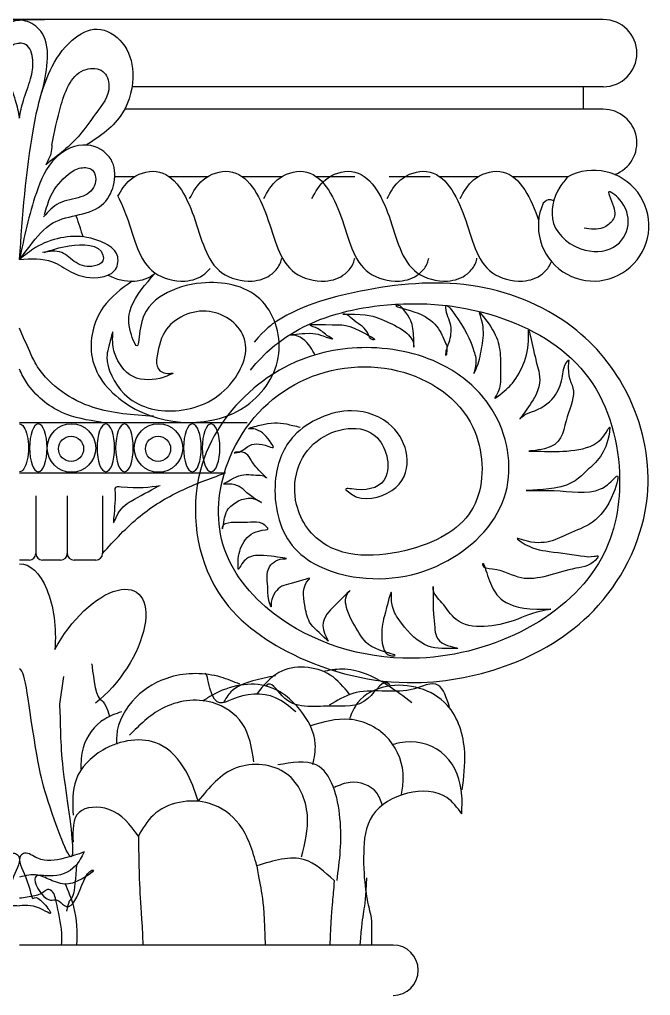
# Model space of a CAD drawing. Extents: x 15151 to 53333, y -36484 to -6005.
# Drawn here: x 32416.6 to 32610.8, y -7452.4 to -7152.2 of the extents above; entities that cross this region are included whole.
import ezdxf

# ---------------------------------------------------------------- set-up
doc = ezdxf.new("R2010")
doc.units = 0
doc.header["$MEASUREMENT"] = 0
for name, color, linetype in [('3', 3, 'CONTINUOUS'), ('4', 4, 'CONTINUOUS'), ('7', 7, 'CONTINUOUS')]:
    doc.layers.add(name, color=color, linetype=linetype)

# ---------------------------------------------------------------- blocks, each defined once
blk = doc.blocks.new('A$C69A366BC')
at = {"layer": '3'}
for p, q in [((1003.17, 2979.3), (858.09, 2979.3)), ((1003.17, 2972.4), (855.79, 2972.4)), ((852.78, 2951.7), (858.92, 2951.7)), ((869.48, 2951.7), (881.41, 2951.7)), ((891.97, 2951.7), (904.23, 2951.7)), ((914.79, 2951.7), (926.72, 2951.7)), ((937.28, 2951.7), (949.86, 2951.7)), ((952.75, 2951.7), (964.69, 2951.7)), ((975.25, 2951.7), (992.43, 2951.7)), ((893.52, 2875.88), (823.43, 2875.88)), ((913.58, 2868.91), (913.32, 2868.91)), ((886.81, 2860.39), (823.43, 2860.39)), ((828.46, 2853.41), (828.46, 2835.75)), ((838.15, 2853.41), (838.15, 2835.75)), ((849, 2853.41), (849, 2835.75)), ((826.39, 2833.68), (823.43, 2833.68)), ((836.08, 2833.68), (830.53, 2833.68)), ((846.93, 2833.68), (840.22, 2833.68)), ((836.94, 2797.84), (835.71, 2789.4)), ((938.43, 2715.26), (823.43, 2715.26))]:
    blk.add_line(p, q, dxfattribs=at)
for centre, radius in [((839.43, 2868.17), 7.46), ((866.22, 2868.17), 7.46), ((839.31, 2867.93), 3.87), ((866.09, 2867.93), 3.87)]:
    blk.add_circle(centre, radius, dxfattribs=at)
for centre, start, end in [((826.39, 2835.75), 270, 0), ((830.53, 2835.75), 180, 270), ((836.08, 2835.75), 270, 0), ((840.22, 2835.75), 180, 270), ((846.93, 2835.75), 270, 0)]:
    blk.add_arc(centre, 2.07, start, end, dxfattribs=at)
at = {"layer": '3', "extrusion": (0, 0, -1)}
for centre, major_axis, ratio, start_param, end_param in [((823.47, 2868.22), (0, 7.36), 0.368687, -0.014828, 3.156421), ((829.22, 2868.22), (0, 7.36), 0.368687, 3.141593, 9.424778), ((850.01, 2868.22), (0, 7.36), 0.368687, 3.141593, 9.424778), ((855.75, 2868.22), (0, 7.36), 0.368687, 3.141593, 9.424778), ((876.67, 2868.22), (0, 7.36), 0.368687, 3.141593, 9.424778), ((882.42, 2868.22), (0, 7.36), 0.368687, 3.141593, 9.424778), ((823.56, 2809.77), (0, 22.8), 0.478604, -0.012114, 1.729108), ((846.43, 2805.06), (13.15, 18.63), 0.478604, 4.442968, 8.424495)]:
    blk.add_ellipse(centre, major_axis=major_axis, ratio=ratio, start_param=start_param, end_param=end_param, dxfattribs=at)
at = {"layer": '3'}
for points, knots in [([(816.48, 2977.64), (815.79, 2980.66), (814.45, 2986.6), (814.97, 2995.37), (819.75, 2999.24), (822.58, 2999.78), (823.43, 2999.83)], [0, 0, 0, 0, 13.614234, 26.772806, 35.013174, 38.496497, 38.496497, 38.496497, 38.496497]), ([(830.38, 2977.64), (831.06, 2980.66), (832.4, 2986.6), (831.89, 2995.37), (827.1, 2999.24), (824.28, 2999.78), (823.43, 2999.83)], [0, 0, 0, 0, 13.614234, 26.772806, 35.013174, 38.496497, 38.496497, 38.496497, 38.496497]), ([(823.43, 2926.18), (824.39, 2939.58), (825.79, 2959.16), (831.08, 2982.5), (838.15, 2993.4), (847.48, 2998.78), (856.32, 2993.15), (859.43, 2982.71), (856.01, 2969.6), (848.39, 2964.08), (843.95, 2961.38)], [0, 0, 0, 0, 58.517708, 85.557554, 102.400352, 114.600489, 127.353508, 141.365772, 159.992517, 181.778585, 181.778585, 181.778585, 181.778585]), ([(823.5, 2969.66), (823.13, 2971.48), (822.29, 2975.61), (819.85, 2981.36), (818.9, 2987.14), (820.27, 2992.26), (822.77, 2992.72), (823.43, 2992.7)], [0, 0, 0, 0, 8.07962, 18.320953, 26.69946, 34.358167, 37.045773, 37.045773, 37.045773, 37.045773]), ([(823.35, 2969.66), (823.72, 2971.48), (824.57, 2975.61), (827, 2981.36), (827.96, 2987.14), (826.58, 2992.26), (824.09, 2992.72), (823.43, 2992.7)], [0, 0, 0, 0, 8.07962, 18.320953, 26.69946, 34.358167, 37.045773, 37.045773, 37.045773, 37.045773]), ([(833.41, 2961.36), (834.19, 2965.38), (835.79, 2973.57), (840.31, 2985.36), (849.67, 2984.98), (852.17, 2977.64), (846.92, 2971.35), (841.19, 2962.7), (835.27, 2958.18), (831.49, 2955.3)], [0, 0, 0, 0, 8.332699, 16.998662, 20.357809, 23.529069, 29.768374, 34.974178, 44.123614, 44.123614, 44.123614, 44.123614]), ([(823.43, 2926.18), (824.87, 2933.04), (827.16, 2943.94), (832.99, 2957.89), (843.68, 2963.1), (854.79, 2956.79), (850.95, 2939.04), (834.47, 2940.48), (827.61, 2931.57), (824.51, 2927.58), (823.43, 2926.18)], [0, 0, 0, 0, 13.78767, 21.897372, 28.628021, 34.236389, 43.100743, 54.048389, 60.52778, 64.007579, 64.007579, 64.007579, 64.007579]), ([(833.41, 2961.36), (833.35, 2960.48), (833.2, 2958.32), (832.13, 2956.42), (831.49, 2955.3)], [0, 0, 0, 0, 1.701076, 4.193861, 4.193861, 4.193861, 4.193861]), ([(831.17, 2939.97), (831.7, 2941.93), (832.97, 2946.69), (837.2, 2951.79), (841.88, 2954.7), (846.93, 2954.29), (847.27, 2948.06), (841.98, 2944.66), (835.45, 2944.38), (832.33, 2940.96), (830.85, 2939.33)], [0, 0, 0, 0, 3.950214, 9.576522, 12.371147, 14.700326, 17.850675, 21.397332, 25.947043, 30.080987, 30.080987, 30.080987, 30.080987]), ([(853.71, 2945.61), (854.75, 2947.49), (857.3, 2951.75), (869.6, 2955.76), (878.53, 2938.74), (881.31, 2922.34), (894.07, 2918.64), (900.29, 2920.66), (902.28, 2922.83), (902.79, 2923.4)], [1.151597, 1.151597, 1.151597, 1.151597, 10.322667, 22.546179, 48.652268, 76.752818, 90.762128, 100.191215, 103.483055, 103.483055, 103.483055, 103.483055]), ([(875.82, 2944.91), (876.97, 2947.02), (879.49, 2951.65), (892.09, 2955.76), (901.03, 2938.74), (903.8, 2922.34), (916.56, 2918.64), (922.79, 2920.66), (924.77, 2922.83), (925.29, 2923.4)], [0, 0, 0, 0, 4.6452, 10.145781, 21.89352, 34.538768, 40.842958, 45.086047, 46.567375, 46.567375, 46.567375, 46.567375]), ([(898.64, 2944.91), (899.79, 2947.02), (902.31, 2951.65), (914.9, 2955.76), (923.84, 2938.74), (926.62, 2922.34), (939.38, 2918.64), (945.6, 2920.66), (947.59, 2922.83), (948.1, 2923.4)], [0, 0, 0, 0, 4.6452, 10.145781, 21.89352, 34.538768, 40.842958, 45.086047, 46.567375, 46.567375, 46.567375, 46.567375]), ([(913.46, 2944.91), (914.62, 2947.02), (917.14, 2951.65), (929.73, 2955.76), (938.67, 2938.74), (941.44, 2922.34), (954.21, 2918.64), (960.43, 2920.66), (962.41, 2922.83), (962.93, 2923.4)], [0, 0, 0, 0, 4.6452, 10.145781, 21.89352, 34.538768, 40.842958, 45.086047, 46.567375, 46.567375, 46.567375, 46.567375]), ([(936.6, 2944.91), (937.75, 2947.02), (940.27, 2951.65), (952.87, 2955.76), (961.81, 2938.74), (964.58, 2922.34), (977.34, 2918.64), (983.57, 2920.66), (985.55, 2922.83), (986.06, 2923.4)], [0, 0, 0, 0, 4.6452, 10.145781, 21.89352, 34.538768, 40.842958, 45.086047, 46.567375, 46.567375, 46.567375, 46.567375]), ([(959.09, 2944.91), (960.25, 2947.02), (962.77, 2951.65), (975.36, 2955.76), (980.74, 2945.53), (983.13, 2938.65), (983.27, 2938.26)], [0, 0, 0, 0, 10.322667, 22.546179, 48.652268, 50.259503, 50.259503, 50.259503, 50.259503]), ([(992.31, 2951.64), (991.43, 2950.63), (988.07, 2946.78), (985.65, 2936), (996.27, 2927.75), (1007.79, 2928.86), (1012.22, 2937.87), (1009.13, 2944.22), (1006.29, 2946.46), (1003.91, 2947.7), (1007.17, 2941.85), (1006.61, 2938.26), (1002.54, 2935.01), (999.27, 2935.51), (997.28, 2935.81)], [0, 0, 0, 0, 2.650213, 10.037242, 18.32745, 24.80403, 29.997701, 35.230628, 37.045294, 37.199014, 40.232254, 42.988158, 45.435716, 49.217776, 49.217776, 49.217776, 49.217776]), ([(853.71, 2945.61), (854.75, 2943.68), (858.56, 2934.5), (860.61, 2922.34), (873.38, 2918.64), (879.6, 2920.66), (881.58, 2922.83), (882.1, 2923.4)], [40.186483, 40.186483, 40.186483, 40.186483, 48.652268, 76.752818, 90.762128, 100.191215, 103.483055, 103.483055, 103.483055, 103.483055]), ([(987.9, 2944.13), (987.51, 2944.33), (986.39, 2944.89), (985.36, 2944.08), (984.68, 2943.54)], [0, 0, 0, 0, 1.788146, 5.115479, 5.115479, 5.115479, 5.115479]), ([(840.77, 2939.73), (840.8, 2939.63), (841.62, 2937.38), (842.29, 2935.16), (842.96, 2933.13)], [48.283623, 48.283623, 48.283623, 48.283623, 48.652268, 57.33219, 57.33219, 57.33219, 57.33219]), ([(823.43, 2926.18), (825.02, 2927.48), (830.77, 2932.17), (840.85, 2934.25), (849.31, 2931.58), (854.26, 2928.49), (853.61, 2922.45), (847.16, 2919.76), (839.97, 2921.35), (832.75, 2926.8), (826.96, 2926.42), (823.43, 2926.18)], [0, 0, 0, 0, 4.034903, 14.525449, 17.887486, 21.71202, 24.598473, 27.695695, 34.020765, 38.248832, 44.887615, 44.887615, 44.887615, 44.887615]), ([(830.99, 2928.3), (833.35, 2929.1), (838.87, 2930.98), (848.98, 2931.03), (849.41, 2925.1), (845.44, 2923.53), (840.67, 2924.55), (836.59, 2929.33), (832.58, 2928.66), (830.48, 2928.3)], [0, 0, 0, 0, 5.239052, 12.239161, 13.419543, 15.387098, 19.160282, 22.670826, 26.551988, 26.551988, 26.551988, 26.551988]), ([(902.79, 2923.4), (903.16, 2923.96), (903.8, 2924.95), (904.05, 2926.1), (904.16, 2926.59)], [0, 0, 0, 0, 1.302729, 2.283001, 2.283001, 2.283001, 2.283001]), ([(925.29, 2923.4), (925.65, 2923.96), (926.29, 2924.95), (926.54, 2926.1), (926.65, 2926.59)], [0, 0, 0, 0, 1.302729, 2.283001, 2.283001, 2.283001, 2.283001]), ([(948.1, 2923.4), (948.47, 2923.96), (949.11, 2924.95), (949.36, 2926.1), (949.47, 2926.59)], [0, 0, 0, 0, 1.302729, 2.283001, 2.283001, 2.283001, 2.283001]), ([(962.93, 2923.4), (963.29, 2923.96), (963.93, 2924.95), (964.18, 2926.1), (964.29, 2926.59)], [0, 0, 0, 0, 1.302729, 2.283001, 2.283001, 2.283001, 2.283001]), ([(986.06, 2923.4), (986.43, 2923.96), (986.88, 2924.66), (987.14, 2925.44), (987.19, 2925.6)], [0, 0, 0, 0, 2.894953, 3.594445, 3.594445, 3.594445, 3.594445]), ([(858.1, 2919.51), (854.82, 2917.13), (847.2, 2911.6), (843.14, 2894.33), (860.23, 2874.76), (891.1, 2873.74), (906.22, 2896.29), (899.51, 2917.01), (881.37, 2920.4), (867.04, 2916.05), (860.31, 2909.33), (860.17, 2896.67), (856.54, 2905.92), (857.68, 2913.38), (862.23, 2918.58), (865.22, 2922)], [0, 0, 0, 0, 7.80865, 18.149659, 30.154506, 53.923025, 66.150364, 77.771213, 89.886887, 97.899417, 105.977803, 109.646038, 113.332939, 117.676786, 126.066196, 126.066196, 126.066196, 126.066196]), ([(850.71, 2921.37), (853.07, 2920.05), (858.33, 2918.79), (863.42, 2920.45), (865.14, 2921.93), (865.22, 2922)], [78.812644, 78.812644, 78.812644, 78.812644, 90.762128, 100.191215, 100.668764, 100.668764, 100.668764, 100.668764]), ([(894.55, 2892.11), (899.09, 2897.77), (911.27, 2907.4), (938.19, 2914.2), (970.87, 2911.43), (1001.97, 2892.64), (1010.66, 2859.66), (1001.86, 2820.41), (951.21, 2795.88), (903.16, 2811.72), (882.87, 2837.4), (885.59, 2866.93), (905.84, 2891.08), (939.54, 2896.12), (965.78, 2879.06), (967.17, 2849.53), (948.81, 2836.1), (919.28, 2832.7), (905.49, 2851.78), (910.93, 2872.84), (935.16, 2877.07), (938.86, 2856.48), (929.31, 2854.82), (924.1, 2855.82), (923.91, 2855.42), (923.89, 2855.31)], [0, 0, 0, 0, 26.045766, 73.219824, 140.405161, 195.915937, 250.504115, 297.102201, 401.948359, 473.499986, 520.987952, 566.74408, 624.886083, 682.022856, 733.926058, 773.554279, 816.020473, 864.161342, 891.910163, 928.603008, 961.694584, 985.576498, 1004.121123, 1006.952886, 1007.712216, 1007.712216, 1007.712216, 1007.712216]), ([(914.49, 2896.77), (914.03, 2897.6), (912.5, 2900.38), (909.64, 2902.97), (905.65, 2902.91), (915.12, 2904.01), (915.64, 2902.88), (920.54, 2901.48), (917.07, 2903.18), (916.45, 2904.66), (910.99, 2906.39), (923.66, 2905.82), (924.02, 2906.65), (933.46, 2901.46), (931.31, 2901.44), (930.38, 2905.45), (926.55, 2906.67), (924.47, 2909.41), (921.91, 2909.29), (931.19, 2909.57), (934.45, 2907.84), (941.86, 2904.77), (944.87, 2901.32), (944.83, 2898.48), (944.99, 2906.97), (943.44, 2908.25), (940.7, 2912.12), (937.73, 2911.97), (951.74, 2909.02), (953.04, 2903.82), (955.26, 2899.05), (954.71, 2895.83), (954.72, 2898.34), (956.05, 2901), (956.82, 2906.2), (954.73, 2909.45), (954.69, 2913.31), (961.27, 2904), (962.9, 2899.41), (964.37, 2894.93), (963.16, 2890.65), (964.15, 2892.77), (965.18, 2895.44), (966.3, 2902.05), (966.48, 2905.67), (964.83, 2910.28), (970.21, 2903.93), (971.75, 2899.12), (971.44, 2889.54), (971.55, 2886.36), (969.42, 2883.09), (972.62, 2885.6), (975.49, 2887.83), (979.64, 2895.27), (980.2, 2900.35), (980.09, 2905.77), (981.92, 2896.97), (983.1, 2892.68), (984.8, 2885.7), (975.99, 2875.53), (978.88, 2878.53), (982.78, 2879.64), (988.18, 2882.82), (990.93, 2889.53), (990.72, 2893.28), (992.63, 2895.51), (991.7, 2890.08), (995.69, 2886.28), (990.85, 2875.89), (990.39, 2867.68), (978.69, 2867.16), (984.74, 2867.19), (990.36, 2866.87), (999.97, 2868.1), (1003.35, 2871.56), (1005.29, 2875.13), (1004.48, 2866.41), (998.14, 2861.85), (992.63, 2855.17), (977.13, 2855.09), (982.93, 2855.08), (989.94, 2855.44), (1000.27, 2853.35), (1005.44, 2857.54), (1008.46, 2860.91), (1004.05, 2845.33), (993.55, 2843.18), (984.72, 2837.5), (975.88, 2840.75), (980.96, 2837.05), (986.46, 2836.38), (995.43, 2835.15), (999.35, 2834.58), (1001.89, 2835.19), (999.83, 2831.92), (991.58, 2831.17), (979.5, 2825.64), (972.12, 2831.07), (966.04, 2831.07), (966.09, 2833.69), (968.62, 2824.82), (972.41, 2820.19), (978.83, 2818.27), (987.89, 2818.69), (981.4, 2817.62), (975.12, 2814.14), (959.31, 2811.35), (954.08, 2820.42), (950.74, 2823.25), (950.77, 2826), (950.73, 2817.67), (951.11, 2815.24), (951.68, 2807.57), (959.49, 2806.49), (954.93, 2806.52), (948.25, 2806.08), (942.05, 2812.64), (938.09, 2818.41), (937.92, 2821.79), (937.95, 2825.09), (935.66, 2815.73), (934.67, 2813.01), (935.13, 2804.12), (940.73, 2804.31), (931.05, 2806.29), (928.29, 2810.89), (924.2, 2817.24), (923.36, 2822.57), (925.62, 2824.76), (921.41, 2820.58), (919.34, 2818.67), (915.31, 2813.9), (919.02, 2808.06), (916.01, 2811.28), (912.46, 2813.52), (911.07, 2820.63), (910.37, 2825.76), (913.34, 2828.47), (907.24, 2826.15), (903.96, 2826.56), (900.75, 2822.21), (900.96, 2818.83), (899.77, 2822.37), (900.21, 2824.97), (898.79, 2831.93), (903.33, 2834.15), (906.87, 2834.1), (898.39, 2835.28), (894.81, 2835.24), (892.32, 2833.5), (890.76, 2830.49), (890.84, 2832.22), (890.52, 2835.06), (892.69, 2840.94), (896.38, 2842.75), (900.14, 2843.1), (898.1, 2846.05), (893.41, 2844.86), (889.32, 2845.51), (885.82, 2844.79), (885.88, 2842.36), (886.62, 2848.75), (889.52, 2851.3), (894.29, 2853.89), (898.39, 2851.12), (893.9, 2853.44), (892.33, 2856.25), (888.61, 2857.23), (885.86, 2856.95), (890.13, 2859.44), (892.49, 2860.38), (896.71, 2859.66), (898.68, 2859.84), (900.02, 2858.41), (896.21, 2862.22), (894.89, 2864.06), (892.87, 2867.73), (889.27, 2866.66), (891.54, 2866.72), (894.16, 2869.65), (897.51, 2869.71), (901.97, 2867.99), (900.13, 2870.97), (898.35, 2873.23), (895.48, 2874.15), (892.83, 2873.97), (900.74, 2876.17), (903.92, 2876.04), (908.33, 2874.94), (909.8, 2874.57)], [0, 0, 0, 0, 1.876206, 6.295226, 6.456191, 9.21144, 14.293878, 14.95753, 15.89594, 18.664623, 20.249805, 23.312417, 31.745549, 33.580373, 33.741338, 35.575829, 39.678364, 41.419086, 41.741016, 43.994526, 50.087709, 54.840235, 58.234042, 58.394908, 59.842581, 66.303181, 67.560002, 67.881982, 71.498943, 80.601326, 81.110003, 82.886684, 83.04755, 85.54473, 88.937919, 92.606064, 92.766929, 96.180348, 103.374838, 107.077923, 107.898113, 108.257837, 110.498421, 114.757282, 119.767001, 120.430234, 121.112898, 130.554974, 134.576231, 138.04867, 138.768119, 139.34836, 143.450932, 148.419933, 154.106966, 154.589503, 157.594598, 162.393413, 167.723427, 173.078722, 173.30629, 175.465556, 180.91108, 184.945668, 188.659441, 188.886989, 189.369526, 195.240153, 201.36544, 208.477597, 211.573815, 212.217675, 218.334394, 224.585004, 228.796333, 229.376403, 230.341508, 239.28159, 246.770077, 252.103846, 252.425776, 257.415741, 266.757351, 270.20126, 270.883924, 274.322593, 286.510728, 295.616202, 296.943498, 297.973892, 303.929199, 311.077162, 313.008741, 313.813617, 314.173364, 318.996308, 330.110914, 336.169814, 338.26218, 338.423046, 340.873343, 346.722917, 355.278158, 356.565878, 357.386622, 364.309582, 375.900277, 380.350573, 383.882589, 384.043455, 385.00856, 392.25402, 396.227511, 398.772463, 398.933428, 404.587882, 411.552123, 415.084165, 417.997323, 418.158189, 421.210336, 426.289396, 431.338163, 431.982023, 435.241034, 440.494992, 445.747491, 449.461056, 449.688603, 451.053952, 455.150035, 460.105363, 461.689732, 462.144849, 467.038626, 470.551836, 475.761605, 475.989174, 477.473148, 482.207008, 486.163978, 486.48568, 487.351987, 490.105322, 494.620637, 498.076215, 498.23718, 501.174511, 505.523592, 508.026721, 508.831181, 508.992017, 510.922227, 515.045547, 519.508695, 520.01767, 520.377395, 524.986636, 527.72304, 529.739642, 529.900478, 532.046559, 535.304263, 540.495221, 541.075461, 541.795217, 546.622974, 549.243228, 549.726174, 550.530843, 555.111656, 557.049971, 558.533945, 558.761514, 560.354432, 563.445151, 566.759069, 567.268044, 567.429009, 570.30803, 574.493169, 575.472265, 575.831989, 580.043283, 581.370628, 582.014488, 584.050455, 589.693457, 592.504485, 592.504485, 592.504485, 592.504485]), ([(865.65, 2895.4), (866.13, 2898.41), (867.42, 2906.55), (881.76, 2913.41), (896.36, 2902.14), (888.61, 2884.7), (872.35, 2877.67), (855.38, 2881.77), (849.27, 2894.96), (851.08, 2899.73), (852.23, 2904.78), (851.99, 2900.26), (852.61, 2896.28), (857.69, 2888.38), (866.12, 2889.13), (869.23, 2890.49), (871.05, 2891.27), (868, 2890.9), (866.35, 2891.8), (865.57, 2894.03), (865.62, 2894.98), (865.65, 2895.4)], [0, 0, 0, 0, 5.788453, 15.661404, 24.618316, 34.225799, 46.359424, 57.212211, 65.32361, 69.327595, 70.51666, 71.496599, 75.122953, 80.812776, 86.862186, 88.62228, 88.987705, 89.641495, 92.130621, 93.163617, 93.980233, 93.980233, 93.980233, 93.980233]), ([(864.71, 2877.94), (858.37, 2878.34), (844.59, 2879.21), (831.27, 2888.35), (827.18, 2896.27), (823.43, 2905.03)], [0, 0, 0, 0, 27.690165, 60.204339, 68.529066, 68.529066, 68.529066, 68.529066]), ([(848.6, 2876.09), (844.46, 2876.75), (835.64, 2878.17), (826.96, 2885.39), (824.07, 2890.98), (823.43, 2892.47)], [0, 0, 0, 0, 18.059342, 38.483728, 45.592839, 45.592839, 45.592839, 45.592839]), ([(849, 2835.75), (852.67, 2839.77), (859.64, 2847.42), (872.77, 2855.41), (881.95, 2858.73), (886.54, 2860.39)], [0, 0, 0, 0, 10.619682, 20.152435, 29.691268, 29.691268, 29.691268, 29.691268]), ([(866.76, 2856.51), (863.45, 2856.07), (859.6, 2855.56), (852.73, 2856.33), (853.05, 2852.29), (852.65, 2850.18), (852.3, 2844.54), (854.16, 2849.64), (858.23, 2852.18), (863.36, 2854.91), (866.37, 2856.51)], [0, 0, 0, 0, 7.836784, 9.125121, 9.377598, 15.190295, 15.947755, 17.077065, 21.545516, 27.876308, 27.876308, 27.876308, 27.876308]), ([(845.64, 2801.77), (845.73, 2802.38), (846.66, 2788.91), (849.71, 2790.88), (851.16, 2785.59)], [143.114206, 143.114206, 143.114206, 143.114206, 183.578667, 210.284331, 210.284331, 210.284331, 210.284331]), ([(925.04, 2792.38), (923.26, 2794.59), (918.14, 2800.96), (903.96, 2801.85), (898.57, 2795.13), (896.56, 2792.64)], [0, 0, 0, 0, 5.488575, 15.797836, 21.884282, 21.884282, 21.884282, 21.884282]), ([(835.71, 2789.4), (836.08, 2784.7), (835.71, 2775.66), (842.23, 2733.35), (831.37, 2759.74), (825.94, 2787.96), (825.52, 2799.32), (823.43, 2800.19)], [368.521707, 368.521707, 368.521707, 368.521707, 370.409387, 371.432722, 377.572618, 390.673991, 437.680028, 437.680028, 437.680028, 437.680028]), ([(891.29, 2795.47), (889.36, 2796.28), (882.66, 2799.1), (870.53, 2799.14), (858.33, 2792.19), (853.15, 2783.18), (853.32, 2777.92), (853.35, 2777.06)], [0, 0, 0, 0, 4.105286, 14.196421, 22.271521, 30.862561, 32.543219, 32.543219, 32.543219, 32.543219]), ([(908.47, 2786.95), (906.51, 2788.64), (901.09, 2793.35), (889.82, 2792.43), (883.01, 2787.32), (881.01, 2799.45), (880.52, 2798.66)], [0, 0, 0, 0, 4.963372, 13.747459, 19.283061, 21.108003, 21.108003, 21.108003, 21.108003]), ([(913.77, 2770.8), (914.19, 2772.9), (915.39, 2778.9), (910.27, 2788.34), (899.12, 2797.43), (886.65, 2794.77), (880.84, 2790.95), (879.87, 2790.31)], [0, 0, 0, 0, 4.109766, 11.740962, 19.476152, 30.892974, 33.159156, 33.159156, 33.159156, 33.159156]), ([(902.26, 2798.07), (899.94, 2797.62), (895.2, 2796.7), (888.89, 2794.41), (886.91, 2790.99), (886.21, 2789.79)], [0, 0, 0, 0, 4.668654, 9.574764, 12.242432, 12.242432, 12.242432, 12.242432]), ([(937.46, 2795.3), (935.37, 2797.64), (930.57, 2787.69), (917.92, 2789.57), (905.91, 2787.15), (900.96, 2796.81), (899.41, 2795.04)], [0, 0, 0, 0, 5.9708, 13.751833, 23.744827, 28.278854, 28.278854, 28.278854, 28.278854]), ([(895.63, 2771.58), (894.95, 2775.83), (893.68, 2783.9), (881.77, 2791.97), (867.21, 2789.7), (860.38, 2782.88), (857.28, 2779.79)], [0, 0, 0, 0, 8.093537, 15.36007, 25.552241, 34.012574, 34.012574, 34.012574, 34.012574]), ([(854.82, 2787), (853.04, 2786.39), (847.77, 2784.56), (842.54, 2777.51), (842.36, 2771.57), (842.3, 2769.33)], [0, 0, 0, 0, 3.659205, 10.863824, 15.212123, 15.212123, 15.212123, 15.212123]), ([(941.08, 2761.67), (941.34, 2763.3), (942.24, 2769.12), (938.37, 2779.9), (925.43, 2786.37), (916.91, 2783.83), (912.87, 2782.62)], [0, 0, 0, 0, 3.222647, 11.495534, 20.402321, 28.449878, 28.449878, 28.449878, 28.449878]), ([(878.45, 2759.6), (877.38, 2762.75), (875.07, 2769.54), (865.7, 2780.21), (849.66, 2777.56), (839.46, 2767), (839.78, 2758.96), (839.93, 2755.16)], [0, 0, 0, 0, 6.519539, 14.09552, 25.471265, 33.478894, 40.643821, 40.643821, 40.643821, 40.643821]), ([(910.24, 2742.38), (911.32, 2746.58), (913.6, 2755.43), (907.23, 2770.59), (888.74, 2772.12), (881.87, 2763.76), (878.45, 2759.6)], [0, 0, 0, 0, 8.414866, 17.729579, 27.921753, 38.025096, 38.025096, 38.025096, 38.025096]), ([(921.19, 2735.09), (921.99, 2741.13), (923.52, 2752.85), (918.28, 2773.33), (907.3, 2771.42), (902.93, 2770.67)], [0, 0, 0, 0, 12.509428, 24.231166, 31.971894, 31.971894, 31.971894, 31.971894]), ([(935.13, 2758.31), (934.66, 2759.69), (933.24, 2763.85), (926.19, 2766.27), (921.96, 2764.43), (920.38, 2763.74)], [0, 0, 0, 0, 2.792497, 8.403125, 11.766239, 11.766239, 11.766239, 11.766239]), ([(896.54, 2739.65), (895.2, 2744.21), (892.79, 2752.42), (880.56, 2761.44), (865.7, 2758.57), (861.35, 2751.07), (860.02, 2748.77)], [0, 0, 0, 0, 9.063974, 16.330506, 27.891475, 33.011179, 33.011179, 33.011179, 33.011179]), ([(860.02, 2748.77), (857.53, 2752.19), (853.19, 2758.16), (839.65, 2757.79), (839.84, 2750.58), (839.93, 2746.95)], [0, 0, 0, 0, 8.008235, 13.992319, 20.060429, 20.060429, 20.060429, 20.060429]), ([(803.48, 2743.88), (805.5, 2743.18), (810.07, 2741.62), (816.88, 2740.52), (821.09, 2744.18), (824.54, 2741.99), (821.06, 2736.2), (818.99, 2726.43), (819.2, 2732.91), (812.65, 2723.84), (818.09, 2727.46), (821.23, 2727.59), (823.43, 2727.31)], [0, 0, 0, 0, 10.470172, 23.587637, 30.898265, 33.69128, 43.98612, 54.761567, 76.323292, 82.750795, 86.940369, 98.190923, 98.190923, 98.190923, 98.190923]), ([(843.38, 2743.88), (841.35, 2743.18), (836.78, 2741.62), (829.97, 2740.52), (825.77, 2744.18), (822.32, 2741.99), (825.8, 2736.2), (827.86, 2726.43), (827.66, 2732.91), (834.21, 2723.84), (828.77, 2727.46), (825.62, 2727.59), (823.43, 2727.31)], [0, 0, 0, 0, 10.470172, 23.587637, 30.898265, 33.69128, 43.98612, 54.761567, 76.323292, 82.750795, 86.940369, 98.190923, 98.190923, 98.190923, 98.190923]), ([(843.38, 2743.88), (842.57, 2742.35), (840.39, 2738.19), (834.65, 2735.85), (826, 2737.58), (832.25, 2726.76), (834.95, 2731.29), (839.53, 2723.32), (844.03, 2738.23), (846.83, 2738.4), (839.93, 2733.35), (836.19, 2733.58), (828.25, 2737.56), (825.48, 2736.57), (823.43, 2736.17)], [0, 0, 0, 0, 8.140126, 22.175909, 28.422316, 41.4566, 58.207833, 72.44547, 80.171543, 80.796195, 84.328456, 102.355887, 109.339433, 119.162048, 119.162048, 119.162048, 119.162048]), ([(920.28, 2735.09), (917.37, 2737.77), (910.63, 2744.01), (901.65, 2741.23), (896.54, 2739.65)], [0, 0, 0, 0, 7.266533, 16.867552, 16.867552, 16.867552, 16.867552]), ([(840.99, 2739.99), (840.68, 2735.98), (840, 2727.55), (838.65, 2730.11), (837.95, 2725.72)], [1.270323, 1.270323, 1.270323, 1.270323, 20.683367, 42.134498, 42.134498, 42.134498, 42.134498]), ([(836.4, 2715.26), (836.47, 2716.49), (836.52, 2720.97), (835.13, 2726.43), (834.07, 2731.79), (832, 2732.55), (830.62, 2731.18), (827.73, 2730.17), (825.01, 2729.8), (823.43, 2729.65)], [26.938663, 26.938663, 26.938663, 26.938663, 32.949031, 48.91955, 55.076195, 56.698807, 58.117538, 63.75169, 71.396528, 71.396528, 71.396528, 71.396528]), ([(837.39, 2734.31), (838.41, 2731.9), (840.95, 2725.85), (841.25, 2719.23), (841, 2715.26)], [0, 0, 0, 0, 12.567515, 31.518302, 31.518302, 31.518302, 31.518302])]:
    blk.add_open_spline(points, degree=3, knots=knots, dxfattribs=at)
for points in [[(823.35, 2969.66), (823.38, 2969.79), (823.4, 2969.91), (823.43, 2970.04)], [(823.5, 2969.66), (823.48, 2969.79), (823.45, 2969.91), (823.43, 2970.04)], [(920.65, 2800.01), (920.65, 2799.92), (920.64, 2799.84), (920.63, 2799.76)], [(860.02, 2748.77), (860.31, 2728.78), (860.6, 2732.97), (861.45, 2715.26)], [(896.54, 2739.65), (897.59, 2731.6), (898.65, 2732.12), (899.08, 2715.26)], [(930.32, 2735.97), (929.7, 2723.69), (929.09, 2727.51), (928.22, 2715.26)], [(920.28, 2735.09), (919.98, 2728.65), (919.69, 2730.61), (918.93, 2715.26)]]:
    blk.add_open_spline(points, degree=3, dxfattribs=at)
at = {"layer": '4', "color": 4}
for p, q in [((643.69, 3000), (831.09, 3000)), ((1003.17, 3000), (815.76, 3000)), ((996.97, 2979.3), (996.97, 2972.4))]:
    blk.add_line(p, q, dxfattribs=at)
for centre, radius, start in [((1003.17, 2989.65), 10.35, 270), ((1003.17, 2962.05), 10.35, 289.7309), ((938.43, 2707.5), 7.76, 270)]:
    blk.add_arc(centre, radius, start, 90, dxfattribs=at)
for points, knots in [([(959.72, 2762.97), (960.22, 2766.81), (961.4, 2775.75), (956.56, 2792.13), (939.3, 2797.24), (927.84, 2791.58), (925.77, 2786.69), (925.04, 2784.95)], [0, 0, 0, 0, 7.607429, 17.696729, 30.404278, 36.977699, 40.599961, 40.599961, 40.599961, 40.599961]), ([(959.6, 2755.62), (958.22, 2757.5), (952.06, 2765.86), (930.44, 2760.02), (928.67, 2736.56), (931.56, 2724.16), (931.96, 2723.13), (931.8, 2715.26)], [0, 0, 0, 0, 10.988062, 48.785711, 68.387524, 118.425588, 157.128083, 157.128083, 157.128083, 157.128083])]:
    blk.add_open_spline(points, degree=3, knots=knots, dxfattribs=at)
at = {"layer": '7'}
blk.add_arc((1000.2, 2936.56), 17.02, 155.7744, 117.6154, dxfattribs=at)
for points, knots in [([(923.89, 2855.31), (924.97, 2854.44), (929.03, 2851.13), (941.63, 2855.09), (943.86, 2865.94), (938.74, 2876.22), (924.68, 2882.05), (906.84, 2874.03), (900.54, 2857.93), (904.22, 2836.58), (927.6, 2825.58), (955.72, 2829.82), (977.38, 2852.56), (972.42, 2878.83), (955.09, 2895.12), (932.58, 2900.75), (910.66, 2896.96), (890.81, 2884.34), (874.25, 2860.51), (879.44, 2823.02), (909.03, 2801.45), (941.75, 2793.47), (976.69, 2800.39), (1004.78, 2818.22), (1020.16, 2850.62), (1013.96, 2883.12), (994.99, 2907.72), (964.37, 2920.63), (931.98, 2918.17), (908.48, 2911.64), (899.33, 2904.96), (895.68, 2900.7)], [0, 0, 0, 0, 6.777777, 25.577008, 44.638363, 63.279601, 85.87465, 115.327042, 138.565558, 169.549083, 202.040574, 252.291479, 296.91385, 338.88842, 366.976962, 408.2333, 446.027088, 471.157688, 520.557147, 581.992564, 631.896296, 695.003154, 742.495208, 796.073498, 856.294171, 904.870114, 948.094542, 1001.837559, 1056.980086, 1104.032319, 1114.158367, 1114.158367, 1114.158367, 1114.158367]), ([(944.19, 2789.79), (941.76, 2791.66), (935.46, 2796.52), (925.63, 2801.07), (918.74, 2799.74), (916.75, 2799.36)], [0, 0, 0, 0, 6.042405, 15.70463, 19.61987, 19.61987, 19.61987, 19.61987]), ([(955.84, 2788.57), (954.89, 2791.35), (952.64, 2798), (942.73, 2791.52), (928.71, 2795.05), (921.17, 2790.45), (918.82, 2789.02)], [0, 0, 0, 0, 5.670859, 13.549551, 25.205103, 30.48862, 30.48862, 30.48862, 30.48862]), ([(959.6, 2755.62), (959.7, 2758.06), (959.98, 2764.89), (954.76, 2776.29), (944.03, 2778.46), (939.18, 2777.12), (938.49, 2776.93)], [0, 0, 0, 0, 4.792043, 13.396043, 21.872792, 23.26471, 23.26471, 23.26471, 23.26471])]:
    blk.add_open_spline(points, degree=3, knots=knots, dxfattribs=at)

msp = doc.modelspace()

# ---------------------------------------------------------------- block references
at = {"layer": '3'}
msp.add_blockref('A$C69A366BC', (31593.12, -10152.17), dxfattribs=at)

doc.saveas('drawing.dxf')
